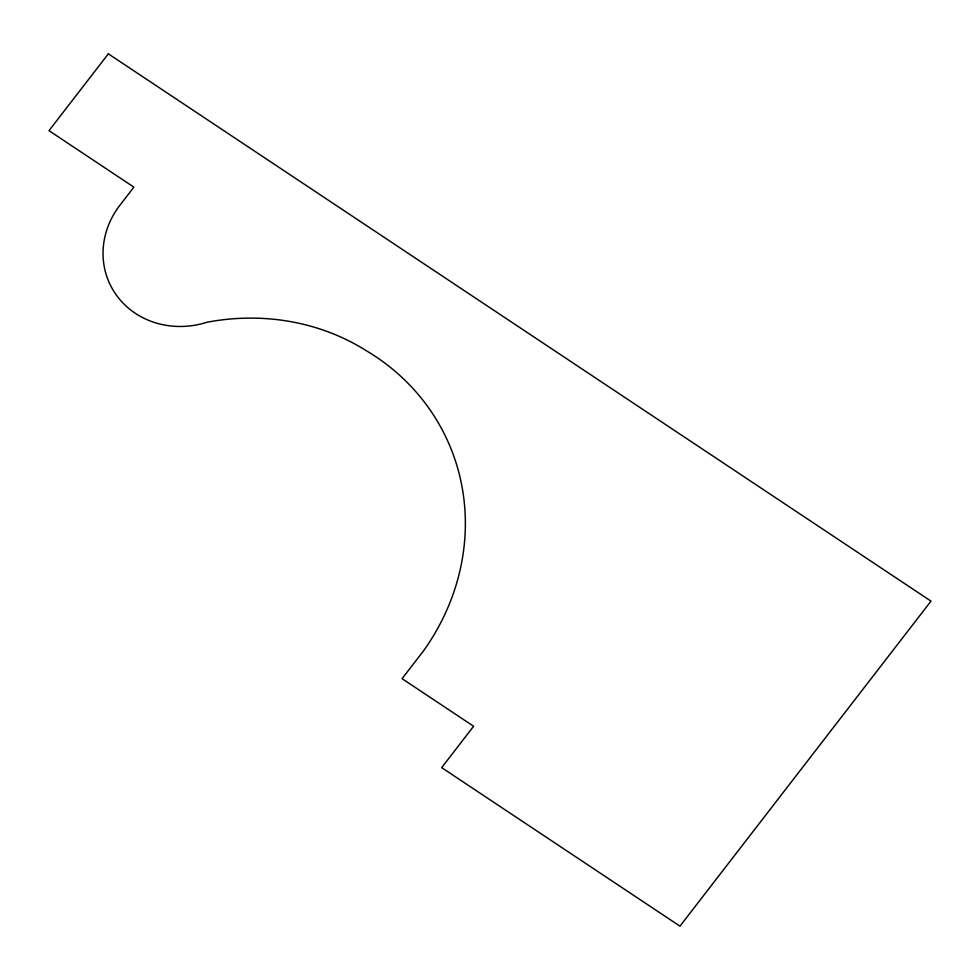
<?xml version="1.0" encoding="UTF-8"?>
<svg xmlns="http://www.w3.org/2000/svg" width="980" height="980" viewBox="0 0 980 980"><rect width="100%" height="100%" fill="white"/><g stroke="black" fill="none" stroke-linecap="round" stroke-linejoin="round"><path stroke-width="1.47" d="M108.339 53.839L49 130.659L133.893 187.143L120.087 205.004A83.276 76.71 -24.6 0 0 117.024 295.985A83.276 76.71 -24.6 0 0 207.074 322.236A222.227 204.71 -24.6 0 1 366.434 350.791A232.493 214.167 -24.6 0 1 423.679 650.671L402.07 678.662L473.622 726.266L441.674 767.634L679.961 926.161L931 601.132L108.339 53.839"/></g></svg>
